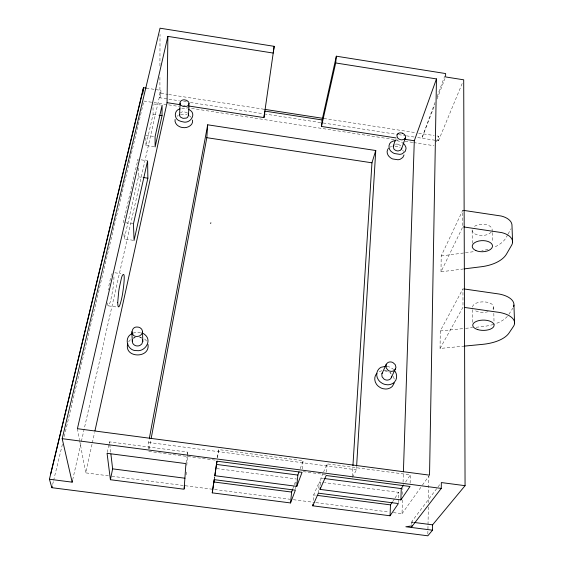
<?xml version="1.0" encoding="UTF-8"?>
<svg xmlns="http://www.w3.org/2000/svg" width="564" height="564" viewBox="0 0 564 564"><rect width="100%" height="100%" fill="white"/><g stroke="black" fill="none" stroke-linecap="round" stroke-linejoin="round"><path stroke-width="0.42" stroke-dasharray="2.82 2.11" d="M159.908 77.331L159.943 97.798L179.359 100.794M159.936 65.925L160.021 34.341M440.061 348.46L440.272 330.955L462.945 288.796L462.995 307.211L440.061 348.46L464.306 346.12M440.999 271.792L441.196 255.943L462.762 210.259L462.804 226.806L440.999 271.792L463.319 269M436.804 140.514L438.468 140.767L438.531 136.22L435.048 135.684M427.85 534.059L428.005 525.338M428.02 524.464L428.33 507.008M428.414 502.609L428.88 476.213M412.503 522.779L412.566 520.48L439.758 484.624M410.12 483.158L410.359 474.853L327.092 463.876L323.687 471.772M411.276 524.386L411.346 522.095L412.566 520.48M393.334 512.606L402.026 513.726L402.484 499.732M402.661 494.487L402.865 488.361M403.063 482.241L403.38 472.618M398.41 502.757L398.776 492.351L324.526 482.657M352.535 477.32L356.399 469.812L356.61 466.294M352.26 476.312L352.867 466.654M186.106 474.853L186.367 471.363M186.818 465.251L187.593 454.767M187.657 453.893L187.784 452.152L109.472 441.859L109.127 443.494M326.443 472.174L327.092 463.876M320.366 485.35L320.958 478.089L323.341 472.561M318.371 493.169L319.287 481.973L323.651 482.537M313.239 500.36L313.697 494.924L319.287 481.973M302.36 469.015L303.129 460.717L218.67 449.586L217.309 458.652M295.43 489.383L296.114 482.178M214.235 479.654L214.694 476.453M217.478 457.869L218.67 449.586M214.327 478.596L214.581 476.904M186.064 462.79L187.128 456.234M187.255 455.416L187.784 452.152M149.263 448.817L150.863 440.174M148.727 448.965L148.579 442.451L149.227 438.989M107.245 452.49L108.958 444.312M108.429 475.804L85.721 472.872L92.129 443.72M92.32 442.867L94.576 432.574M159.943 97.798L160.952 93.314L160.874 90.381L154.846 89.45M72.671 479.858L160.874 90.381M133.259 240.292L124.249 238.988L138.462 176.8L138.215 168.079M154.289 146.774L145.963 145.519L153.084 114.316L153.02 104.728M62.407 444.284L53.693 480.161M64.24 436.571L143.496 102.74M52.649 484.42L53.488 481.014M110.488 278.313L108.873 285.765A17.343 2.319 -81.3 0 0 108.633 287.147M292.815 488.791L294.02 485.519M294.316 484.702L296.121 479.802M300.203 468.691L303.129 460.717M434.999 102.465L421.872 138.208L434.837 104.721M437.128 96.684L444.721 76.041M437.051 99.003L444.961 78.579M436.353 141.825L438.531 136.22M438.468 140.767L462.353 83.07M112.116 273.575L111.862 274.118A17.35 2.319 -81.3 0 0 111.594 274.767M507.699 234.73L506.007 237.74A33.368 18.739 -1.1 0 1 494.261 247.18M508.122 233.982L511.083 228.723M508.904 314.254L512.824 308.198M392.784 501.396L394.624 498.611M395.089 497.913L398.776 492.351M405.572 482.086L410.359 474.853M128.599 341.876L130.566 339.556M402.026 513.726L421.893 485.872M422.401 485.16L429.028 475.868M133.315 338.717L135.078 337.335M176.976 116.339L178.273 115.38M390.168 147.084L390.88 146.746A8.425 6.451 17.6 0 1 391.635 146.485M379.191 371.598L382.004 370.696M133.252 337.878L135.29 337.187M133.026 333.148L136.164 332.267L140.485 332.457M180.67 114.407L184.287 114.09L186.987 114.619M107.252 302.903C107.569 309.692 111.08 300.957 111.059 298.617C112.765 291.102 114.006 283.41 113.949 275.69M181.735 108.429L187.213 108.838M441.196 255.943L464.623 252.869M465.49 252.75L474.169 251.614M440.272 330.955L464.75 328.431M465.624 328.34L472.618 327.621M476.115 327.261L482.227 326.626A35.13 17.413 0.1 0 0 492.873 324.589M384.042 370.583L389.04 372.014M396.852 140.683L400.369 141.515A8.495 6.472 17.6 0 1 401.977 142.332M395.033 146.139L398.522 146.964A8.432 6.451 17.6 0 1 400.109 147.782M313.697 494.924L315.438 495.15M111.919 476.256L289.861 499.239M293.343 499.69L315.079 502.496M315.946 502.609L388.984 512.041M411.346 522.095L413.898 522.426M148.783 451.411L215.991 460.217M303.277 471.659L325.971 474.634M320.958 478.089L323.574 478.434M216.71 468.578L296.417 478.984M148.579 442.451L356.399 469.812M108.069 305.815L116.699 307.02M114.922 272.779L120.95 273.639M133.442 223.894L123.347 222.42L137.961 159.358L138.011 161.1M141.176 159.838L146.802 160.684M138.462 176.8L142.382 177.385M145.794 135.254L153.535 136.432M153.084 114.316L157.56 115M146.238 88.118L153.986 89.316M160.952 93.314L167.875 94.378M168.742 94.512L263.98 109.24M323.877 118.496L416.105 132.751M418.671 133.153L434.181 135.55M183.61 101.442L187.008 101.971M190.406 102.493L263.339 113.752M264.213 113.886L322.34 122.853M323.207 122.987L397.768 134.493M398.635 134.627L405.565 135.691M406.433 135.825L415.971 137.299M417.705 137.567L435.972 140.387M183.497 105.207L185.225 105.468M143.898 101.055L153.204 102.486M154.05 102.613L178.851 106.434M186.684 107.639L394.631 139.639M395.498 139.773L398.113 140.175M405.072 141.247L412.827 142.445M413.673 142.572L433.949 145.695M153.845 103.98L160.444 104.996M139.59 336.99L141.67 337.483M387.101 366.325L390.154 367.199L392.868 368.87A10.554 9.257 27.6 0 1 393.651 369.582M398.544 144.363L401.067 146.139M189.377 115.74L191.231 117.368M389.935 372.564L390.781 373.206M187.326 112.87L183.737 111.658A4.427 3.37 4.7 0 0 181.848 112.032L180.797 112.624A4.611 3.518 4.7 0 0 180.381 113.004M141.508 338.224L140.316 337.357A5.316 4.674 -5.4 0 0 139.618 337.053M389.964 372.303L391.268 374.08M146.555 341.016L145.216 339.535A10.117 8.911 -5.6 0 0 144.433 338.901M402.647 150.038L403.486 151.385M393.404 376.378L394.532 380.143M77.409 428.689L79.489 439.737M79.644 440.583L85.721 472.872M109.472 441.859L109.677 443.6M109.776 444.474L110.692 452.307M123.967 233.757L124.249 238.988M492.161 231.783L492.104 229.196A10.025 5.64 -1.4 0 0 485.061 224.416A10.025 5.64 -1.4 0 0 474.345 226.432M492.182 232.643L492.393 242.118M493.69 307.267L493.747 309.862M493.824 313.316L494.022 321.966M145.836 137.82L145.963 145.519M472.153 230.613L472.265 243.479M472.604 309.65L472.717 322.58M108.203 289.938A17.343 2.319 -81.3 0 1 108.408 288.542M111.045 276.367A17.35 2.319 -81.3 0 1 111.327 275.521M395.442 144.25A4.392 3.349 17.6 0 1 398.544 144.363M387.997 371.14A5.175 4.54 27.6 0 0 385.79 370.83A5.083 4.456 27.6 0 0 384.38 371.14M507.381 316.376A35.13 17.413 0.1 0 1 493.528 324.392M472.583 307.07A10.554 5.252 -0.2 0 1 486.126 302.071A10.554 5.252 -0.2 0 1 492.097 309.869M488.128 311.73A10.554 5.252 -0.2 0 1 474.38 310.073M488.001 249.344A33.368 18.739 -1.1 0 1 481.818 250.606M491.195 232.093A10.025 5.64 -1.4 0 1 479.181 235.301A10.025 5.64 -1.4 0 1 472.223 229.139"/><path stroke-width="0.85" d="M162.03 115.69L162.094 105.249L155.086 136.664L155.121 146.901L162.03 115.69L159.048 115.232M412.418 525.838L405.847 526.762L411.191 527.439L441.267 488.41L441.33 482.558L465.067 485.682L463.7 79.813L445.595 76.944L445.63 73.56L336.348 56.203L322.129 119.942L321.466 126.456L396.076 137.947M94.956 430.861L167.064 102.676L167.875 36.385L273.202 53.065L274.182 46.333L160.035 28.2L62.195 438.679L72.15 482.157L49.42 479.238L143.46 87.688L142.762 93.744M49.42 479.238L51.846 487.691L427.822 535.8L432.525 530.188L432.602 524.83L465.067 485.682M321.466 126.456L335.7 62.964L436.465 78.918L429.535 475.156L77.409 428.689L167.875 36.385M179.592 114.887L180.149 102.07A4.688 3.539 4.9 0 1 181.164 100.794L182.228 100.202A4.554 3.44 4.9 0 1 184.16 99.807L186.74 100.378L188.552 101.929A4.688 3.539 4.9 0 1 188.996 103.438L188.51 115.225L187.727 117.122A4.484 3.412 4.7 0 1 186.261 118.102L183.032 118.348L180.762 117.263A4.484 3.412 4.7 0 1 179.754 115.902L179.648 114.386M403.408 471.744L414.3 140.753L436.465 78.918M320.176 487.768L320.042 489.383L400.877 499.901L401.258 488.6L403.655 484.984M312.907 504.258L312.773 505.816L390.041 515.778L390.478 504.879L392.318 502.094M356.667 465.413L375.758 150.517L207.693 124.799L149.389 438.122M352.923 465.772L371.958 162.813L375.758 150.517M151.18 438.447L206.812 137.686L207.693 124.799M296.784 486.358L302.057 472.336L216.999 461.197L216.449 464.419L214.828 475.699L296.784 486.358L297.855 475.071L299.026 471.878M188.996 103.438L188.2 105.341A4.554 3.44 4.9 0 1 186.719 106.328L183.434 106.568L181.129 105.468A4.554 3.44 4.9 0 1 180.127 104.1L179.937 103.071M335.7 62.964L336.348 56.203M214.2 479.442L212.261 492.858L290.552 502.947L291.616 492.062L292.519 489.608M142.516 331.773L141.508 334.403L139.724 335.813A5.351 4.674 -4.9 0 1 137.426 336.412C130.058 337.399 130.58 325.9 137.736 327.078A5.414 4.731 -4.9 0 1 139.992 327.705L141.677 329.129L142.48 331.061L142.798 341.368L141.811 343.969L140.055 345.365A5.252 4.618 -5.4 0 1 137.799 345.958C135.127 346.226 132.188 344.167 132.307 341.319L131.828 331.702M132.307 341.319L132.589 339.958M391.684 376.139L391.099 378.063A5.02 4.399 27.6 0 1 389.012 379.776L387.602 380.087A4.759 4.174 27.6 0 1 386.114 379.995A5.499 4.815 27.5 0 1 384.006 379.086L382.089 376.822L381.786 374.087L386.396 363.977L387.891 362.567A5.175 4.512 27.2 0 1 389.957 361.954A5.273 4.597 27.2 0 1 392.932 362.567L395.195 364.598L395.977 367.333L391.409 377.464M175.094 119.49C174.417 122.719 176.983 125.652 179.838 126.78A8.671 6.641 4.6 0 0 182.475 127.513C187.022 128.514 193.558 125.419 192.557 120.033M188.686 106.004L263.931 117.594L274.182 46.333M263.931 117.594L264.876 111.101L322.129 119.942M401.73 148.156L400.496 150.278L398.254 150.948A4.406 3.363 17.6 0 1 395.738 150.412L395.174 150.094A4.286 3.271 17.6 0 1 393.82 148.861L393.235 146.344L395.068 140.81M212.261 492.858L214.235 479.654L295.353 490.179L290.552 502.947M214.828 475.699L216.999 461.197M184.224 488.445L184.724 485.336M110.403 479.724L107.068 453.308L185.937 463.608L184.104 489.228L110.403 479.724L112.624 468.853L110.897 454.048M147.86 178.196L134.077 240.412L133.442 223.894L147.606 160.803L147.86 178.196L143.164 177.498M72.15 482.157L72.495 480.627M404.028 154.924L402.83 157.434L400.369 159.161A8.432 6.458 17.6 0 1 397.951 159.76L392.671 158.956A8.432 6.458 17.6 0 1 390.337 157.631C387.898 155.904 386.192 152.499 387.63 149.622M51.846 487.691L52.248 486.055M127.76 343.659C123.629 358.077 150.045 358.965 148.029 344.555M210.64 223.534L210.865 222.752M386.086 364.584L386.206 368.01L388.166 370.308A5.598 4.879 27.2 0 0 390.316 371.225A4.843 4.223 27.2 0 0 391.825 371.324L393.263 371.02A5.111 4.456 27.2 0 0 395.385 369.286L395.695 368.673M401.498 149.129L405.326 138.018C406.214 135.896 404.261 133.795 402.315 133.217M394.25 382.977L392.431 386.227A10.462 9.193 27.7 0 1 390.154 387.954L388.307 388.666A9.821 8.636 27.8 0 1 385.261 388.998L383.189 388.716A9.821 8.636 27.8 0 1 380.206 387.553L378.451 386.347A10.455 9.193 27.8 0 1 376.35 384.014C374.129 380.848 374.122 376.132 376.907 373.297M393.235 146.344L394.003 145.054M312.773 505.816L318.371 493.169L398.381 503.553L390.041 515.778M320.042 489.383L326.182 475.501L410.028 486.485L400.877 499.901M381.976 373.431L382.688 372.296M405.326 138.018L404.31 139.181L402.04 139.851A4.477 3.384 17.5 0 1 399.481 139.301L398.903 138.991A4.357 3.292 17.5 0 1 397.528 137.736L396.852 135.698L397.705 133.901M387.983 149.009L388.413 148.452M132.068 333.634C123.234 337.624 127.45 351.266 136.77 350.618C145.04 351.88 152.217 340.705 145.103 334.826A10.208 8.968 -5.4 0 0 142.509 333.148M180.001 108.88C173.606 110.29 173.895 119.42 180.008 121.034A8.742 6.662 4.7 0 0 182.673 121.775C190.329 124.44 197.485 113.293 188.862 109.529M464.179 268.887L481.346 266.737A33.741 18.478 -0.8 0 0 506.528 254.026L511.668 245.143A19.105 10.526 -1.6 0 0 501.692 232.594L463.664 226.932M464.306 346.12L482.495 344.364A35.546 17.075 0.3 0 0 509.045 332.986L513.459 326.408A23.3 11.252 -0.3 0 0 496.433 312.012L464.708 307.458M395.97 140.655L395.096 140.704A8.495 6.472 17.6 0 0 392.678 141.289C387.679 142.854 387.983 149.834 392.142 152.209A8.495 6.479 17.6 0 0 394.49 153.542L399.82 154.353A8.495 6.479 17.6 0 0 402.252 153.753L405.163 151.455L406.002 148.811A8.552 6.521 17.6 0 0 405.671 146.661L404.536 144.603L402.703 142.826M386.065 366.226L381.172 367.249A10.554 9.25 27.6 0 0 378.874 368.955C376.068 371.817 376.089 376.562 378.331 379.748A10.554 9.25 27.6 0 0 380.446 382.096L382.223 383.309A9.905 8.686 27.6 0 0 385.233 384.479L387.32 384.768A9.905 8.686 27.6 0 0 390.394 384.436L392.255 383.724A10.554 9.25 27.5 0 0 394.553 381.983C397.324 379.093 397.253 374.355 394.983 371.19M112.624 468.853L184.971 478.23M213.819 481.973L291.616 492.062M317.187 495.375L390.478 504.879M414.744 522.532L432.602 524.83M432.525 530.188L411.191 527.439M62.195 438.679L441.267 488.41M216.449 464.419L297.855 475.071M324.448 478.547L401.258 488.6M50.711 473.873L143.651 87.716L146.238 88.118M463.805 288.923L499.062 294.013A23.032 11.477 -0.5 0 1 513.592 306.675M463.615 210.386L501.213 216.026A18.894 10.674 -1.9 0 1 511.992 225.706L512.584 242.175M206.812 137.686L371.958 162.813M264.847 109.374L323.01 118.362M167.064 102.676L180.036 104.671M404.755 139.287L414.3 140.753M142.347 339.359L142.798 341.368M513.931 305.103L514.579 323.376M188.073 113.738A4.611 3.518 4.7 0 1 188.51 115.225M398.614 133.238A4.477 3.384 17.5 0 1 402.322 133.153M397.698 133.992A4.357 3.292 17.5 0 1 398.614 133.393M117.7 302.614C118.221 315.713 122.663 294.859 122.74 292.526C122.931 291.814 126.28 268.901 122.282 275.606A17.336 2.129 -81.4 0 0 121.507 277.848L119.399 287.252A17.336 2.129 -81.4 0 0 118.729 291.426L117.7 302.614M475.854 250.543A10.131 5.562 -1.2 0 0 492.351 247.025A10.131 5.562 -1.2 0 0 478.921 241.004A10.131 5.562 -1.2 0 0 475.854 250.543M477.764 329.609A10.681 5.146 0 0 0 494.099 325.428A10.681 5.146 0 0 0 478.406 320.704A10.681 5.146 0 0 0 477.764 329.609"/></g></svg>
